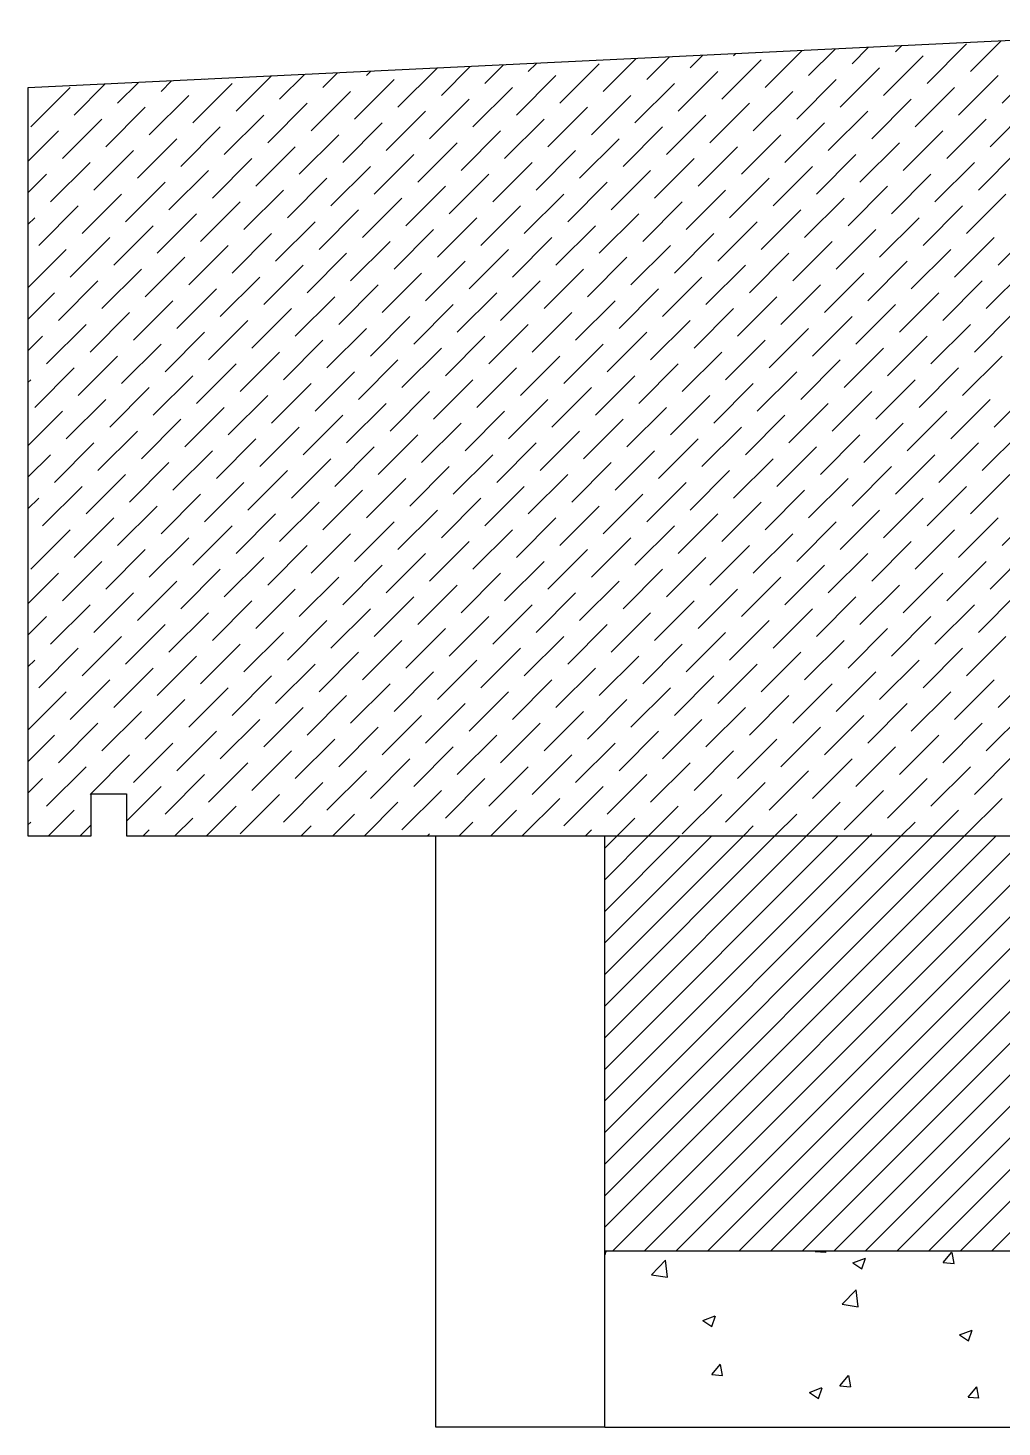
# Model space of a CAD drawing. Header units: millimetres. Extents: x 2806 to 10642, y -276 to 6064.
# Drawn here: x 8722.4 to 8860.9, y 3067.6 to 3266.4 of the extents above; entities that cross this region are included whole.
import ezdxf

# ---------------------------------------------------------------- set-up
doc = ezdxf.new("R2010")
doc.units = ezdxf.units.MM
doc.layers.get('0').update_dxf_attribs({"color": 250})

msp = doc.modelspace()

# ---------------------------------------------------------------- linework, layer by layer
for p, q in [((8899.89323095, 3266.44242572), (8722.4356346, 3257.95752546)), ((8722.4356346, 3257.95752546), (8722.4356346, 3151.62238441)), ((8731.4356346, 3151.62238441), (8731.4356346, 3157.62238441)), ((8731.4356346, 3157.62238441), (8736.4356346, 3157.62238441)), ((8736.4356346, 3157.62238441), (8736.4356346, 3151.62238441)), ((8722.4356346, 3151.62238441), (8731.4356346, 3151.62238441)), ((8736.4356346, 3151.62238441), (8953.4356346, 3151.62238441)), ((8780.4356346, 3067.62238441), (8780.4356346, 3151.62238441)), ((8804.4356346, 3067.62238441), (8804.4356346, 3151.62238441)), ((8963.4356346, 3092.62238441), (8804.4356346, 3092.62238441)), ((8804.4356346, 3067.62238441), (8780.4356346, 3067.62238441)), ((8804.4356346, 3067.62238441), (9069.4356346, 3067.62238441))]:
    msp.add_line(p, q)
at = {"linetype": 'Continuous'}
for p, q in [((8822.74295886, 3262.48303563), (8823.02709639, 3262.76717316)), ((8827.23308692, 3257.99290757), (8832.45829269, 3263.21811334)), ((8833.407013, 3259.67670559), (8837.17389084, 3263.44358343)), ((8839.58093909, 3261.36050361), (8841.88948899, 3263.66905352)), ((8845.75486517, 3263.04430164), (8846.60508714, 3263.89452361)), ((8850.24499323, 3258.55417358), (8855.85765331, 3264.16683365)), ((8856.41891931, 3260.2379716), (8860.75188159, 3264.57093387)), ((8775.03534822, 3255.18657753), (8780.58671305, 3260.73794237)), ((8781.2092743, 3256.87037555), (8785.3023112, 3260.96341246)), ((8787.38320038, 3258.55417358), (8790.01790935, 3261.18888254)), ((8793.55712647, 3260.2379716), (8794.7335075, 3261.41435263)), ((8798.04725453, 3255.74784354), (8803.6599146, 3261.36050361)), ((8804.22118061, 3257.43164156), (8808.88030195, 3262.0907629)), ((8810.39510669, 3259.11543958), (8813.59590009, 3262.31623299)), ((8816.56903278, 3260.79923761), (8818.31149824, 3262.54170307)), ((8821.05916084, 3256.30910955), (8826.67182091, 3261.92176962)), ((8837.89714106, 3255.18657753), (8843.50980114, 3260.79923761)), ((8844.07106715, 3256.87037555), (8849.68372722, 3262.48303563)), ((8860.90904737, 3255.74784354), (8866.52170745, 3261.36050361)), ((8735.18546168, 3255.74784354), (8738.14632971, 3258.70871157)), ((8741.35938776, 3257.43164156), (8742.86192786, 3258.93418166)), ((8747.53331384, 3259.11543958), (8747.57752601, 3259.15965175)), ((8752.02344191, 3254.62531152), (8757.00872231, 3259.61059192)), ((8758.19736799, 3256.30910955), (8761.72432046, 3259.83606201)), ((8764.37129407, 3257.99290757), (8766.4399186, 3260.0615321)), ((8768.86142213, 3253.50277951), (8774.47408221, 3259.11543958)), ((8770.54522016, 3259.67670559), (8771.15551675, 3260.28700219)), ((8791.87332844, 3254.06404552), (8797.48598852, 3259.67670559)), ((8814.88523475, 3254.62531152), (8820.49789483, 3260.2379716)), ((8831.72321498, 3253.50277951), (8837.33587506, 3259.11543958)), ((8854.73512129, 3254.06404552), (8860.34778137, 3259.67670559)), ((8722.83760951, 3252.38024749), (8728.45026959, 3257.99290757)), ((8729.0115356, 3254.06404552), (8733.43073156, 3258.48324148)), ((8739.67558974, 3251.25771548), (8745.28824981, 3256.87037555)), ((8745.84951582, 3252.9415135), (8751.4621759, 3258.55417358)), ((8762.68749605, 3251.81898149), (8768.30015612, 3257.43164156)), ((8785.69940236, 3252.38024749), (8791.31206244, 3257.99290757)), ((8802.53738259, 3251.25771548), (8808.15004266, 3256.87037555)), ((8808.71130867, 3252.9415135), (8814.32396875, 3258.55417358)), ((8825.5492889, 3251.81898149), (8831.16194897, 3257.43164156)), ((8848.56119521, 3252.38024749), (8854.17385528, 3257.99290757)), ((8733.50166366, 3249.57391745), (8739.11432373, 3255.18657753)), ((8756.51356997, 3250.13518346), (8762.12623004, 3255.74784354)), ((8779.52547628, 3250.69644947), (8785.13813635, 3256.30910955)), ((8796.3634565, 3249.57391745), (8801.97611658, 3255.18657753)), ((8819.37536281, 3250.13518346), (8824.98802289, 3255.74784354)), ((8842.38726912, 3250.69644947), (8847.9999292, 3256.30910955)), ((8859.22524935, 3249.57391745), (8864.83790943, 3255.18657753)), ((8727.32773757, 3247.89011943), (8732.94039765, 3253.50277951)), ((8750.33964388, 3248.45138544), (8755.95230396, 3254.06404552)), ((8767.17762411, 3247.32885342), (8772.79028419, 3252.9415135)), ((8773.35155019, 3249.01265145), (8778.96421027, 3254.62531152)), ((8790.18953042, 3247.89011943), (8795.8021905, 3253.50277951)), ((8813.20143673, 3248.45138544), (8818.81409681, 3254.06404552)), ((8830.03941696, 3247.32885342), (8835.65207703, 3252.9415135)), ((8836.21334304, 3249.01265145), (8841.82600312, 3254.62531152)), ((8853.05132327, 3247.89011943), (8858.66398334, 3253.50277951)), ((8722.4356346, 3247.48814452), (8726.76647156, 3251.81898149)), ((8744.1657178, 3246.76758742), (8749.77837788, 3252.38024749)), ((8761.00369803, 3245.6450554), (8766.6163581, 3251.25771548)), ((8784.01560434, 3246.20632141), (8789.62826441, 3251.81898149)), ((8807.02751065, 3246.76758742), (8812.64017072, 3252.38024749)), ((8823.86549087, 3245.6450554), (8829.47815095, 3251.25771548)), ((8846.87739718, 3246.20632141), (8852.49005726, 3251.81898149)), ((8731.81786563, 3243.39999137), (8737.43052571, 3249.01265145)), ((8737.99179172, 3245.08378939), (8743.60445179, 3250.69644947)), ((8754.82977194, 3243.96125738), (8760.44243202, 3249.57391745)), ((8777.84167825, 3244.52252339), (8783.45433833, 3250.13518346)), ((8794.67965848, 3243.39999137), (8800.29231856, 3249.01265145)), ((8800.85358456, 3245.08378939), (8806.46624464, 3250.69644947)), ((8817.69156479, 3243.96125738), (8823.30422487, 3249.57391745)), ((8840.7034711, 3244.52252339), (8846.31613118, 3250.13518346)), ((8857.54145133, 3243.39999137), (8863.1541114, 3249.01265145)), ((8725.64393955, 3241.71619335), (8731.25659963, 3247.32885342)), ((8748.65584586, 3242.27745936), (8754.26850594, 3247.89011943)), ((8765.49382609, 3241.15492734), (8771.10648616, 3246.76758742)), ((8771.66775217, 3242.83872536), (8777.28041225, 3248.45138544)), ((8788.5057324, 3241.71619335), (8794.11839247, 3247.32885342)), ((8811.51763871, 3242.27745936), (8817.13029878, 3247.89011943)), ((8828.35561893, 3241.15492734), (8833.96827901, 3246.76758742)), ((8834.52954502, 3242.83872536), (8840.14220509, 3248.45138544)), ((8851.36752524, 3241.71619335), (8856.98018532, 3247.32885342)), ((8722.4356346, 3242.99801646), (8725.08267354, 3245.6450554)), ((8742.48191978, 3240.59366133), (8748.09457985, 3246.20632141)), ((8759.3199, 3239.47112932), (8764.93256008, 3245.08378939)), ((8782.33180631, 3240.03239533), (8787.94446639, 3245.6450554)), ((8805.34371262, 3240.59366133), (8810.9563727, 3246.20632141)), ((8822.18169285, 3239.47112932), (8827.79435293, 3245.08378939)), ((8845.19359916, 3240.03239533), (8850.80625924, 3245.6450554)), ((8730.13406761, 3237.22606529), (8735.74672769, 3242.83872536)), ((8736.30799369, 3238.90986331), (8741.92065377, 3244.52252339)), ((8753.14597392, 3237.7873313), (8758.758634, 3243.39999137)), ((8776.15788023, 3238.3485973), (8781.77054031, 3243.96125738)), ((8792.99586046, 3237.22606529), (8798.60852053, 3242.83872536)), ((8799.16978654, 3238.90986331), (8804.78244662, 3244.52252339)), ((8816.00776677, 3237.7873313), (8821.62042684, 3243.39999137)), ((8839.01967308, 3238.3485973), (8844.63233315, 3243.96125738)), ((8855.85765331, 3237.22606529), (8861.47031338, 3242.83872536)), ((8723.96014153, 3235.54226727), (8729.5728016, 3241.15492734)), ((8746.97204784, 3236.10353327), (8752.58470791, 3241.71619335)), ((8769.98395415, 3236.66479928), (8775.59661422, 3242.27745936)), ((8786.82193437, 3235.54226727), (8792.43459445, 3241.15492734)), ((8809.83384068, 3236.10353327), (8815.44650076, 3241.71619335)), ((8832.845747, 3236.66479928), (8838.45840707, 3242.27745936)), ((8849.68372722, 3235.54226727), (8855.2963873, 3241.15492734)), ((8722.4356346, 3238.5078884), (8723.39887552, 3239.47112932)), ((8740.79812175, 3234.41973525), (8746.41078183, 3240.03239533)), ((8757.63610198, 3233.29720324), (8763.24876206, 3238.90986331)), ((8763.81002806, 3234.98100126), (8769.42268814, 3240.59366133)), ((8780.64800829, 3233.85846924), (8786.26066837, 3239.47112932)), ((8803.6599146, 3234.41973525), (8809.27257468, 3240.03239533)), ((8820.49789483, 3233.29720324), (8826.1105549, 3238.90986331)), ((8826.67182091, 3234.98100126), (8832.28448099, 3240.59366133)), ((8843.50980114, 3233.85846924), (8849.12246121, 3239.47112932)), ((8734.62419567, 3232.73593723), (8740.23685575, 3238.3485973)), ((8751.4621759, 3231.61340521), (8757.07483597, 3237.22606529)), ((8774.47408221, 3232.17467122), (8780.08674228, 3237.7873313)), ((8797.48598852, 3232.73593723), (8803.09864859, 3238.3485973)), ((8814.32396875, 3231.61340521), (8819.93662882, 3237.22606529)), ((8837.33587506, 3232.17467122), (8842.94853513, 3237.7873313)), ((8860.34778137, 3232.73593723), (8865.96044144, 3238.3485973)), ((8722.4356346, 3229.52763228), (8727.88900358, 3234.98100126)), ((8728.45026959, 3231.05213921), (8734.06292966, 3236.66479928)), ((8745.28824981, 3229.92960719), (8750.90090989, 3235.54226727)), ((8768.30015612, 3230.4908732), (8773.9128162, 3236.10353327)), ((8785.13813635, 3229.36834118), (8790.75079643, 3234.98100126)), ((8791.31206244, 3231.05213921), (8796.92472251, 3236.66479928)), ((8808.15004266, 3229.92960719), (8813.76270274, 3235.54226727)), ((8831.16194897, 3230.4908732), (8836.77460905, 3236.10353327)), ((8847.9999292, 3229.36834118), (8853.61258928, 3234.98100126)), ((8854.17385528, 3231.05213921), (8859.78651536, 3236.66479928)), ((8739.11432373, 3228.24580917), (8744.72698381, 3233.85846924)), ((8762.12623004, 3228.80707517), (8767.73889012, 3234.41973525)), ((8778.96421027, 3227.68454316), (8784.57687034, 3233.29720324)), ((8801.97611658, 3228.24580917), (8807.58877665, 3233.85846924)), ((8824.98802289, 3228.80707517), (8830.60068296, 3234.41973525)), ((8841.82600312, 3227.68454316), (8847.43866319, 3233.29720324)), ((8732.94039765, 3226.56201114), (8738.55305772, 3232.17467122)), ((8749.77837788, 3225.43947913), (8755.39103795, 3231.05213921)), ((8755.95230396, 3227.12327715), (8761.56496403, 3232.73593723)), ((8772.79028419, 3226.00074514), (8778.40294426, 3231.61340521)), ((8795.8021905, 3226.56201114), (8801.41485057, 3232.17467122)), ((8812.64017072, 3225.43947913), (8818.2528308, 3231.05213921)), ((8818.81409681, 3227.12327715), (8824.42675688, 3232.73593723)), ((8835.65207703, 3226.00074514), (8841.26473711, 3231.61340521)), ((8858.66398334, 3226.56201114), (8864.27664342, 3232.17467122)), ((8726.76647156, 3224.87821312), (8732.37913164, 3230.4908732)), ((8743.60445179, 3223.75568111), (8749.21711187, 3229.36834118)), ((8766.6163581, 3224.31694711), (8772.22901818, 3229.92960719)), ((8789.62826441, 3224.87821312), (8795.24092449, 3230.4908732)), ((8806.46624464, 3223.75568111), (8812.07890472, 3229.36834118)), ((8829.47815095, 3224.31694711), (8835.09081103, 3229.92960719)), ((8852.49005726, 3224.87821312), (8858.10271734, 3230.4908732)), ((8722.4356346, 3225.03750422), (8726.20520556, 3228.80707517)), ((8737.43052571, 3222.07188308), (8743.04318578, 3227.68454316)), ((8760.44243202, 3222.63314909), (8766.05509209, 3228.24580917)), ((8777.28041225, 3221.51061708), (8782.89307232, 3227.12327715)), ((8783.45433833, 3223.1944151), (8789.0669984, 3228.80707517)), ((8800.29231856, 3222.07188308), (8805.90497863, 3227.68454316)), ((8823.30422487, 3222.63314909), (8828.91688494, 3228.24580917)), ((8840.14220509, 3221.51061708), (8845.75486517, 3227.12327715)), ((8846.31613118, 3223.1944151), (8851.92879125, 3228.80707517)), ((8731.25659963, 3220.38808506), (8736.8692597, 3226.00074514)), ((8748.09457985, 3219.26555305), (8753.70723993, 3224.87821312)), ((8754.26850594, 3220.94935107), (8759.88116601, 3226.56201114)), ((8771.10648616, 3219.82681905), (8776.71914624, 3225.43947913)), ((8794.11839247, 3220.38808506), (8799.73105255, 3226.00074514)), ((8810.9563727, 3219.26555305), (8816.56903278, 3224.87821312)), ((8817.13029878, 3220.94935107), (8822.74295886, 3226.56201114)), ((8833.96827901, 3219.82681905), (8839.58093909, 3225.43947913)), ((8856.98018532, 3220.38808506), (8862.5928454, 3226.00074514)), ((8725.08267354, 3218.70428704), (8730.69533362, 3224.31694711)), ((8741.92065377, 3217.58175502), (8747.53331384, 3223.1944151)), ((8764.93256008, 3218.14302103), (8770.54522016, 3223.75568111)), ((8787.94446639, 3218.70428704), (8793.55712647, 3224.31694711)), ((8804.78244662, 3217.58175502), (8810.39510669, 3223.1944151)), ((8827.79435293, 3218.14302103), (8833.407013, 3223.75568111)), ((8850.80625924, 3218.70428704), (8856.41891931, 3224.31694711)), ((8722.4356346, 3220.54737616), (8724.52140753, 3222.63314909)), ((8735.74672769, 3215.897957), (8741.35938776, 3221.51061708)), ((8758.758634, 3216.45922301), (8764.37129407, 3222.07188308)), ((8775.59661422, 3215.33669099), (8781.2092743, 3220.94935107)), ((8781.77054031, 3217.02048902), (8787.38320038, 3222.63314909)), ((8798.60852053, 3215.897957), (8804.22118061, 3221.51061708)), ((8821.62042684, 3216.45922301), (8827.23308692, 3222.07188308)), ((8838.45840707, 3215.33669099), (8844.07106715, 3220.94935107)), ((8844.63233315, 3217.02048902), (8850.24499323, 3222.63314909)), ((8729.5728016, 3214.21415898), (8735.18546168, 3219.82681905)), ((8752.58470791, 3214.77542499), (8758.19736799, 3220.38808506)), ((8769.42268814, 3213.65289297), (8775.03534822, 3219.26555305)), ((8792.43459445, 3214.21415898), (8798.04725453, 3219.82681905)), ((8815.44650076, 3214.77542499), (8821.05916084, 3220.38808506)), ((8832.28448099, 3213.65289297), (8837.89714106, 3219.26555305)), ((8855.2963873, 3214.21415898), (8860.90904737, 3219.82681905)), ((8723.39887552, 3212.53036096), (8729.0115356, 3218.14302103)), ((8740.23685575, 3211.40782894), (8745.84951582, 3217.02048902)), ((8746.41078183, 3213.09162696), (8752.02344191, 3218.70428704)), ((8763.24876206, 3211.96909495), (8768.86142213, 3217.58175502)), ((8786.26066837, 3212.53036096), (8791.87332844, 3218.14302103)), ((8803.09864859, 3211.40782894), (8808.71130867, 3217.02048902)), ((8809.27257468, 3213.09162696), (8814.88523475, 3218.70428704)), ((8826.1105549, 3211.96909495), (8831.72321498, 3217.58175502)), ((8849.12246121, 3212.53036096), (8854.73512129, 3218.14302103)), ((8722.4356346, 3216.0572481), (8722.83760951, 3216.45922301)), ((8734.06292966, 3209.72403092), (8739.67558974, 3215.33669099)), ((8757.07483597, 3210.28529693), (8762.68749605, 3215.897957)), ((8780.08674228, 3210.84656293), (8785.69940236, 3216.45922301)), ((8796.92472251, 3209.72403092), (8802.53738259, 3215.33669099)), ((8819.93662882, 3210.28529693), (8825.5492889, 3215.897957)), ((8842.94853513, 3210.84656293), (8848.56119521, 3216.45922301)), ((8859.78651536, 3209.72403092), (8865.39917543, 3215.33669099)), ((8727.88900358, 3208.04023289), (8733.50166366, 3213.65289297)), ((8750.90090989, 3208.6014989), (8756.51356997, 3214.21415898)), ((8767.73889012, 3207.47896689), (8773.35155019, 3213.09162696)), ((8773.9128162, 3209.16276491), (8779.52547628, 3214.77542499)), ((8790.75079643, 3208.04023289), (8796.3634565, 3213.65289297)), ((8813.76270274, 3208.6014989), (8819.37536281, 3214.21415898)), ((8830.60068296, 3207.47896689), (8836.21334304, 3213.09162696)), ((8836.77460905, 3209.16276491), (8842.38726912, 3214.77542499)), ((8853.61258928, 3208.04023289), (8859.22524935, 3213.65289297)), ((8722.4356346, 3207.07699198), (8727.32773757, 3211.96909495)), ((8744.72698381, 3206.91770088), (8750.33964388, 3212.53036096)), ((8761.56496403, 3205.79516886), (8767.17762411, 3211.40782894)), ((8784.57687034, 3206.35643487), (8790.18953042, 3211.96909495)), ((8807.58877665, 3206.91770088), (8813.20143673, 3212.53036096)), ((8824.42675688, 3205.79516886), (8830.03941696, 3211.40782894)), ((8847.43866319, 3206.35643487), (8853.05132327, 3211.96909495)), ((8732.37913164, 3203.55010483), (8737.99179172, 3209.16276491)), ((8738.55305772, 3205.23390286), (8744.1657178, 3210.84656293)), ((8755.39103795, 3204.11137084), (8761.00369803, 3209.72403092)), ((8778.40294426, 3204.67263685), (8784.01560434, 3210.28529693)), ((8795.24092449, 3203.55010483), (8800.85358456, 3209.16276491)), ((8801.41485057, 3205.23390286), (8807.02751065, 3210.84656293)), ((8818.2528308, 3204.11137084), (8823.86549087, 3209.72403092)), ((8841.26473711, 3204.67263685), (8846.87739718, 3210.28529693)), ((8858.10271734, 3203.55010483), (8863.71537741, 3209.16276491)), ((8726.20520556, 3201.86630681), (8731.81786563, 3207.47896689)), ((8749.21711187, 3202.42757282), (8754.82977194, 3208.04023289)), ((8772.22901818, 3202.98883883), (8777.84167825, 3208.6014989)), ((8789.0669984, 3201.86630681), (8794.67965848, 3207.47896689)), ((8812.07890472, 3202.42757282), (8817.69156479, 3208.04023289)), ((8835.09081103, 3202.98883883), (8840.7034711, 3208.6014989)), ((8851.92879125, 3201.86630681), (8857.54145133, 3207.47896689)), ((8722.4356346, 3202.58686392), (8725.64393955, 3205.79516886)), ((8743.04318578, 3200.7437748), (8748.65584586, 3206.35643487)), ((8759.88116601, 3199.62124278), (8765.49382609, 3205.23390286)), ((8766.05509209, 3201.3050408), (8771.66775217, 3206.91770088)), ((8782.89307232, 3200.18250879), (8788.5057324, 3205.79516886)), ((8805.90497863, 3200.7437748), (8811.51763871, 3206.35643487)), ((8822.74295886, 3199.62124278), (8828.35561893, 3205.23390286)), ((8828.91688494, 3201.3050408), (8834.52954502, 3206.91770088)), ((8845.75486517, 3200.18250879), (8851.36752524, 3205.79516886)), ((8736.8692597, 3199.05997677), (8742.48191978, 3204.67263685)), ((8753.70723993, 3197.93744476), (8759.3199, 3203.55010483)), ((8776.71914624, 3198.49871077), (8782.33180631, 3204.11137084)), ((8799.73105255, 3199.05997677), (8805.34371262, 3204.67263685)), ((8816.56903278, 3197.93744476), (8822.18169285, 3203.55010483)), ((8839.58093909, 3198.49871077), (8845.19359916, 3204.11137084)), ((8724.52140753, 3195.69238073), (8730.13406761, 3201.3050408)), ((8730.69533362, 3197.37617875), (8736.30799369, 3202.98883883)), ((8747.53331384, 3196.25364674), (8753.14597392, 3201.86630681)), ((8770.54522016, 3196.81491274), (8776.15788023, 3202.42757282)), ((8787.38320038, 3195.69238073), (8792.99586046, 3201.3050408)), ((8793.55712647, 3197.37617875), (8799.16978654, 3202.98883883)), ((8810.39510669, 3196.25364674), (8816.00776677, 3201.86630681)), ((8833.407013, 3196.81491274), (8839.01967308, 3202.42757282)), ((8850.24499323, 3195.69238073), (8855.85765331, 3201.3050408)), ((8856.41891931, 3197.37617875), (8862.03157939, 3202.98883883)), ((8722.4356346, 3198.09673586), (8723.96014153, 3199.62124278)), ((8741.35938776, 3194.56984871), (8746.97204784, 3200.18250879)), ((8758.19736799, 3193.4473167), (8763.81002806, 3199.05997677)), ((8764.37129407, 3195.13111472), (8769.98395415, 3200.7437748)), ((8781.2092743, 3194.00858271), (8786.82193437, 3199.62124278)), ((8804.22118061, 3194.56984871), (8809.83384068, 3200.18250879)), ((8821.05916084, 3193.4473167), (8826.67182091, 3199.05997677)), ((8827.23308692, 3195.13111472), (8832.845747, 3200.7437748)), ((8844.07106715, 3194.00858271), (8849.68372722, 3199.62124278)), ((8735.18546168, 3192.88605069), (8740.79812175, 3198.49871077)), ((8752.02344191, 3191.76351868), (8757.63610198, 3197.37617875)), ((8775.03534822, 3192.32478468), (8780.64800829, 3197.93744476)), ((8798.04725453, 3192.88605069), (8803.6599146, 3198.49871077)), ((8814.88523475, 3191.76351868), (8820.49789483, 3197.37617875)), ((8837.89714106, 3192.32478468), (8843.50980114, 3197.93744476)), ((8860.90904737, 3192.88605069), (8866.52170745, 3198.49871077)), ((8722.83760951, 3189.51845465), (8728.45026959, 3195.13111472)), ((8729.0115356, 3191.20225267), (8734.62419567, 3196.81491274)), ((8745.84951582, 3190.07972065), (8751.4621759, 3195.69238073)), ((8768.86142213, 3190.64098666), (8774.47408221, 3196.25364674)), ((8785.69940236, 3189.51845465), (8791.31206244, 3195.13111472)), ((8791.87332844, 3191.20225267), (8797.48598852, 3196.81491274)), ((8808.71130867, 3190.07972065), (8814.32396875, 3195.69238073)), ((8831.72321498, 3190.64098666), (8837.33587506, 3196.25364674)), ((8848.56119521, 3189.51845465), (8854.17385528, 3195.13111472)), ((8854.73512129, 3191.20225267), (8860.34778137, 3196.81491274)), ((8739.67558974, 3188.39592263), (8745.28824981, 3194.00858271)), ((8762.68749605, 3188.95718864), (8768.30015612, 3194.56984871)), ((8779.52547628, 3187.83465662), (8785.13813635, 3193.4473167)), ((8802.53738259, 3188.39592263), (8808.15004266, 3194.00858271)), ((8825.5492889, 3188.95718864), (8831.16194897, 3194.56984871)), ((8842.38726912, 3187.83465662), (8847.9999292, 3193.4473167)), ((8733.50166366, 3186.71212461), (8739.11432373, 3192.32478468)), ((8750.33964388, 3185.58959259), (8755.95230396, 3191.20225267)), ((8756.51356997, 3187.27339061), (8762.12623004, 3192.88605069)), ((8773.35155019, 3186.1508586), (8778.96421027, 3191.76351868)), ((8796.3634565, 3186.71212461), (8801.97611658, 3192.32478468)), ((8813.20143673, 3185.58959259), (8818.81409681, 3191.20225267)), ((8819.37536281, 3187.27339061), (8824.98802289, 3192.88605069)), ((8836.21334304, 3186.1508586), (8841.82600312, 3191.76351868)), ((8859.22524935, 3186.71212461), (8864.83790943, 3192.32478468)), ((8727.32773757, 3185.02832658), (8732.94039765, 3190.64098666)), ((8744.1657178, 3183.90579457), (8749.77837788, 3189.51845465)), ((8767.17762411, 3184.46706058), (8772.79028419, 3190.07972065)), ((8790.18953042, 3185.02832658), (8795.8021905, 3190.64098666)), ((8807.02751065, 3183.90579457), (8812.64017072, 3189.51845465)), ((8830.03941696, 3184.46706058), (8835.65207703, 3190.07972065)), ((8853.05132327, 3185.02832658), (8858.66398334, 3190.64098666)), ((8722.4356346, 3184.62635167), (8726.76647156, 3188.95718864)), ((8737.99179172, 3182.22199655), (8743.60445179, 3187.83465662)), ((8761.00369803, 3182.78326255), (8766.6163581, 3188.39592263)), ((8777.84167825, 3181.66073054), (8783.45433833, 3187.27339061)), ((8784.01560434, 3183.34452856), (8789.62826441, 3188.95718864)), ((8800.85358456, 3182.22199655), (8806.46624464, 3187.83465662)), ((8823.86549087, 3182.78326255), (8829.47815095, 3188.39592263)), ((8840.7034711, 3181.66073054), (8846.31613118, 3187.27339061)), ((8846.87739718, 3183.34452856), (8852.49005726, 3188.95718864)), ((8731.81786563, 3180.53819852), (8737.43052571, 3186.1508586)), ((8754.82977194, 3181.09946453), (8760.44243202, 3186.71212461)), ((8771.66775217, 3179.97693252), (8777.28041225, 3185.58959259)), ((8794.67965848, 3180.53819852), (8800.29231856, 3186.1508586)), ((8817.69156479, 3181.09946453), (8823.30422487, 3186.71212461)), ((8834.52954502, 3179.97693252), (8840.14220509, 3185.58959259)), ((8857.54145133, 3180.53819852), (8863.1541114, 3186.1508586)), ((8725.64393955, 3178.8544005), (8731.25659963, 3184.46706058)), ((8742.48191978, 3177.73186849), (8748.09457985, 3183.34452856)), ((8748.65584586, 3179.41566651), (8754.26850594, 3185.02832658)), ((8765.49382609, 3178.29313449), (8771.10648616, 3183.90579457)), ((8788.5057324, 3178.8544005), (8794.11839247, 3184.46706058)), ((8805.34371262, 3177.73186849), (8810.9563727, 3183.34452856)), ((8811.51763871, 3179.41566651), (8817.13029878, 3185.02832658)), ((8828.35561893, 3178.29313449), (8833.96827901, 3183.90579457)), ((8851.36752524, 3178.8544005), (8856.98018532, 3184.46706058)), ((8722.4356346, 3180.13622361), (8725.08267354, 3182.78326255)), ((8736.30799369, 3176.04807046), (8741.92065377, 3181.66073054)), ((8759.3199, 3176.60933647), (8764.93256008, 3182.22199655)), ((8782.33180631, 3177.17060248), (8787.94446639, 3182.78326255)), ((8799.16978654, 3176.04807046), (8804.78244662, 3181.66073054)), ((8822.18169285, 3176.60933647), (8827.79435293, 3182.22199655)), ((8845.19359916, 3177.17060248), (8850.80625924, 3182.78326255)), ((8730.13406761, 3174.36427244), (8735.74672769, 3179.97693252)), ((8753.14597392, 3174.92553845), (8758.758634, 3180.53819852)), ((8769.98395415, 3173.80300643), (8775.59661422, 3179.41566651)), ((8776.15788023, 3175.48680446), (8781.77054031, 3181.09946453)), ((8792.99586046, 3174.36427244), (8798.60852053, 3179.97693252)), ((8816.00776677, 3174.92553845), (8821.62042684, 3180.53819852)), ((8832.845747, 3173.80300643), (8838.45840707, 3179.41566651)), ((8839.01967308, 3175.48680446), (8844.63233315, 3181.09946453)), ((8855.85765331, 3174.36427244), (8861.47031338, 3179.97693252)), ((8723.96014153, 3172.68047442), (8729.5728016, 3178.29313449)), ((8740.79812175, 3171.5579424), (8746.41078183, 3177.17060248)), ((8746.97204784, 3173.24174043), (8752.58470791, 3178.8544005)), ((8763.81002806, 3172.11920841), (8769.42268814, 3177.73186849)), ((8786.82193437, 3172.68047442), (8792.43459445, 3178.29313449)), ((8803.6599146, 3171.5579424), (8809.27257468, 3177.17060248)), ((8809.83384068, 3173.24174043), (8815.44650076, 3178.8544005)), ((8826.67182091, 3172.11920841), (8832.28448099, 3177.73186849)), ((8849.68372722, 3172.68047442), (8855.2963873, 3178.29313449)), ((8722.4356346, 3175.64609555), (8723.39887552, 3176.60933647)), ((8734.62419567, 3169.87414438), (8740.23685575, 3175.48680446)), ((8757.63610198, 3170.43541039), (8763.24876206, 3176.04807046)), ((8780.64800829, 3170.9966764), (8786.26066837, 3176.60933647)), ((8797.48598852, 3169.87414438), (8803.09864859, 3175.48680446)), ((8820.49789483, 3170.43541039), (8826.1105549, 3176.04807046)), ((8843.50980114, 3170.9966764), (8849.12246121, 3176.60933647)), ((8860.34778137, 3169.87414438), (8865.96044144, 3175.48680446)), ((8728.45026959, 3168.19034636), (8734.06292966, 3173.80300643)), ((8751.4621759, 3168.75161237), (8757.07483597, 3174.36427244)), ((8768.30015612, 3167.62908035), (8773.9128162, 3173.24174043)), ((8774.47408221, 3169.31287837), (8780.08674228, 3174.92553845)), ((8791.31206244, 3168.19034636), (8796.92472251, 3173.80300643)), ((8814.32396875, 3168.75161237), (8819.93662882, 3174.36427244)), ((8831.16194897, 3167.62908035), (8836.77460905, 3173.24174043)), ((8837.33587506, 3169.31287837), (8842.94853513, 3174.92553845)), ((8854.17385528, 3168.19034636), (8859.78651536, 3173.80300643)), ((8722.4356346, 3166.66583943), (8727.88900358, 3172.11920841)), ((8745.28824981, 3167.06781434), (8750.90090989, 3172.68047442)), ((8762.12623004, 3165.94528233), (8767.73889012, 3171.5579424)), ((8785.13813635, 3166.50654833), (8790.75079643, 3172.11920841)), ((8808.15004266, 3167.06781434), (8813.76270274, 3172.68047442)), ((8824.98802289, 3165.94528233), (8830.60068296, 3171.5579424)), ((8847.9999292, 3166.50654833), (8853.61258928, 3172.11920841)), ((8732.94039765, 3163.7002183), (8738.55305772, 3169.31287837)), ((8739.11432373, 3165.38401632), (8744.72698381, 3170.9966764)), ((8755.95230396, 3164.2614843), (8761.56496403, 3169.87414438)), ((8778.96421027, 3164.82275031), (8784.57687034, 3170.43541039)), ((8795.8021905, 3163.7002183), (8801.41485057, 3169.31287837)), ((8801.97611658, 3165.38401632), (8807.58877665, 3170.9966764)), ((8818.81409681, 3164.2614843), (8824.42675688, 3169.87414438)), ((8841.82600312, 3164.82275031), (8847.43866319, 3170.43541039)), ((8858.66398334, 3163.7002183), (8864.27664342, 3169.31287837)), ((8726.76647156, 3162.01642027), (8732.37913164, 3167.62908035)), ((8749.77837788, 3162.57768628), (8755.39103795, 3168.19034636)), ((8772.79028419, 3163.13895229), (8778.40294426, 3168.75161237)), ((8789.62826441, 3162.01642027), (8795.24092449, 3167.62908035)), ((8812.64017072, 3162.57768628), (8818.2528308, 3168.19034636)), ((8835.65207703, 3163.13895229), (8841.26473711, 3168.75161237)), ((8852.49005726, 3162.01642027), (8858.10271734, 3167.62908035)), ((8722.4356346, 3162.17571137), (8726.20520556, 3165.94528233)), ((8743.60445179, 3160.89388826), (8749.21711187, 3166.50654833)), ((8760.44243202, 3159.77135624), (8766.05509209, 3165.38401632)), ((8766.6163581, 3161.45515427), (8772.22901818, 3167.06781434)), ((8783.45433833, 3160.33262225), (8789.0669984, 3165.94528233)), ((8806.46624464, 3160.89388826), (8812.07890472, 3166.50654833)), ((8823.30422487, 3159.77135624), (8828.91688494, 3165.38401632)), ((8829.47815095, 3161.45515427), (8835.09081103, 3167.06781434)), ((8846.31613118, 3160.33262225), (8851.92879125, 3165.94528233)), ((8737.43052571, 3159.21009024), (8743.04318578, 3164.82275031)), ((8754.26850594, 3158.08755822), (8759.88116601, 3163.7002183)), ((8777.28041225, 3158.64882423), (8782.89307232, 3164.2614843)), ((8800.29231856, 3159.21009024), (8805.90497863, 3164.82275031)), ((8817.13029878, 3158.08755822), (8822.74295886, 3163.7002183)), ((8840.14220509, 3158.64882423), (8845.75486517, 3164.2614843)), ((8725.08267354, 3155.84249419), (8730.69533362, 3161.45515427)), ((8731.25659963, 3157.52629221), (8736.8692597, 3163.13895229)), ((8748.09457985, 3156.4037602), (8753.70723993, 3162.01642027)), ((8771.10648616, 3156.96502621), (8776.71914624, 3162.57768628)), ((8787.94446639, 3155.84249419), (8793.55712647, 3161.45515427)), ((8794.11839247, 3157.52629221), (8799.73105255, 3163.13895229)), ((8810.9563727, 3156.4037602), (8816.56903278, 3162.01642027)), ((8833.96827901, 3156.96502621), (8839.58093909, 3162.57768628)), ((8850.80625924, 3155.84249419), (8856.41891931, 3161.45515427)), ((8856.98018532, 3157.52629221), (8862.5928454, 3163.13895229)), ((8722.4356346, 3157.68558331), (8724.52140753, 3159.77135624)), ((8741.92065377, 3154.71996218), (8747.53331384, 3160.33262225)), ((8764.93256008, 3155.28122818), (8770.54522016, 3160.89388826)), ((8781.77054031, 3154.15869617), (8787.38320038, 3159.77135624)), ((8804.78244662, 3154.71996218), (8810.39510669, 3160.33262225)), ((8827.79435293, 3155.28122818), (8833.407013, 3160.89388826)), ((8844.63233315, 3154.15869617), (8850.24499323, 3159.77135624)), ((8736.4356346, 3153.72507107), (8741.35938776, 3158.64882423)), ((8752.58470791, 3151.91363214), (8758.19736799, 3157.52629221)), ((8758.758634, 3153.59743016), (8764.37129407, 3159.21009024)), ((8775.59661422, 3152.47489815), (8781.2092743, 3158.08755822)), ((8798.60852053, 3153.03616415), (8804.22118061, 3158.64882423)), ((8815.44650076, 3151.91363214), (8821.05916084, 3157.52629221)), ((8821.62042684, 3153.59743016), (8827.23308692, 3159.21009024)), ((8838.45840707, 3152.47489815), (8844.07106715, 3158.08755822)), ((8725.35269183, 3151.62238441), (8729.0115356, 3155.28122818)), ((8747.80333213, 3151.62238441), (8752.02344191, 3155.84249419)), ((8770.25397243, 3151.62238441), (8775.03534822, 3156.4037602)), ((8788.21448467, 3151.62238441), (8791.87332844, 3155.28122818)), ((8792.70461273, 3151.62238441), (8798.04725453, 3156.96502621)), ((8810.66512498, 3151.62238441), (8814.88523475, 3155.84249419)), ((8833.11576528, 3151.62238441), (8837.89714106, 3156.4037602)), ((8851.07627752, 3151.62238441), (8854.73512129, 3155.28122818)), ((8855.56640558, 3151.62238441), (8860.90904737, 3156.96502621)), ((8722.4356346, 3153.19545525), (8722.83760951, 3153.59743016)), ((8743.31320407, 3151.62238441), (8745.84951582, 3154.15869617)), ((8765.76384437, 3151.62238441), (8768.86142213, 3154.71996218)), ((8783.72435661, 3151.62238441), (8785.69940236, 3153.59743016)), ((8806.17499692, 3151.62238441), (8808.71130867, 3154.15869617)), ((8828.62563722, 3151.62238441), (8831.72321498, 3154.71996218)), ((8846.58614946, 3151.62238441), (8848.56119521, 3153.59743016)), ((8729.84281989, 3151.62238441), (8731.4356346, 3153.21519913)), ((8738.82307601, 3151.62238441), (8739.67558974, 3152.47489815)), ((8761.27371631, 3151.62238441), (8762.68749605, 3153.03616415)), ((8779.23422855, 3151.62238441), (8779.52547628, 3151.91363214)), ((8801.68486886, 3151.62238441), (8802.53738259, 3152.47489815)), ((8804.4356346, 3149.8830221), (8806.17499692, 3151.62238441)), ((8804.4356346, 3145.39289404), (8810.66512498, 3151.62238441)), ((8804.4356346, 3140.90276598), (8815.15525304, 3151.62238441)), ((8804.4356346, 3136.41263792), (8819.6453811, 3151.62238441)), ((8804.4356346, 3131.92250986), (8824.13550916, 3151.62238441)), ((8804.4356346, 3127.4323818), (8828.62563722, 3151.62238441)), ((8804.4356346, 3122.94225374), (8833.11576528, 3151.62238441)), ((8804.4356346, 3118.45212568), (8837.60589334, 3151.62238441)), ((8804.4356346, 3113.96199762), (8842.0960214, 3151.62238441)), ((8804.4356346, 3109.47186956), (8846.58614946, 3151.62238441)), ((8804.4356346, 3104.9817415), (8851.07627752, 3151.62238441)), ((8804.4356346, 3100.49161343), (8855.56640558, 3151.62238441)), ((8804.4356346, 3096.00148537), (8860.05653364, 3151.62238441)), ((8805.5466617, 3092.62238441), (8864.5466617, 3151.62238441)), ((8810.03678976, 3092.62238441), (8869.03678976, 3151.62238441)), ((8814.52691782, 3092.62238441), (8873.52691782, 3151.62238441)), ((8819.01704588, 3092.62238441), (8878.01704588, 3151.62238441)), ((8823.50717394, 3092.62238441), (8882.50717394, 3151.62238441)), ((8824.13550916, 3151.62238441), (8825.5492889, 3153.03616415)), ((8827.99730201, 3092.62238441), (8886.99730201, 3151.62238441)), ((8832.48743007, 3092.62238441), (8891.48743007, 3151.62238441)), ((8836.97755813, 3092.62238441), (8895.97755813, 3151.62238441)), ((8841.46768619, 3092.62238441), (8900.46768619, 3151.62238441)), ((8842.0960214, 3151.62238441), (8842.38726912, 3151.91363214)), ((8845.95781425, 3092.62238441), (8904.95781425, 3151.62238441)), ((8850.44794231, 3092.62238441), (8909.44794231, 3151.62238441)), ((8854.93807037, 3092.62238441), (8913.93807037, 3151.62238441)), ((8859.42819843, 3092.62238441), (8918.42819843, 3151.62238441)), ((8804.4356346, 3092.1593589), (8804.47875205, 3092.13027582)), ((8804.48072093, 3092.13044647), (8804.64578519, 3092.62238441)), ((8834.34428162, 3092.58352294), (8834.37689027, 3092.62238441)), ((8834.34623662, 3092.58154373), (8835.86443734, 3092.44871838)), ((8835.879604, 3092.44198026), (8835.84632763, 3092.62238441)), ((8852.56274852, 3090.98961439), (8853.78725892, 3092.44892905)), ((8854.09798784, 3090.84795183), (8853.80431003, 3092.44009326)), ((8811.06962834, 3089.27124768), (8813.04799612, 3091.33313205)), ((8813.32929498, 3088.91623694), (8813.04867125, 3091.32846881)), ((8839.71422659, 3090.95334131), (8841.49269731, 3091.63603225)), ((8839.71837988, 3090.94824278), (8840.98183314, 3090.09603279)), ((8840.98379862, 3090.09622167), (8841.498817, 3091.63112136)), ((8852.56464526, 3090.98763951), (8854.08284598, 3090.85481416)), ((8811.07324667, 3089.26454865), (8813.332239, 3088.91419218)), ((8838.17753243, 3085.06701488), (8840.15590021, 3087.12889925)), ((8840.43720323, 3084.71201015), (8840.1565795, 3087.12424202)), ((8838.18115463, 3085.06027106), (8840.44014696, 3084.7099146)), ((8818.37257804, 3082.76104998), (8820.15104876, 3083.44374093)), ((8818.37673791, 3082.75596599), (8819.64019117, 3081.903756)), ((8819.64214955, 3081.90393589), (8820.15716792, 3083.43883559)), ((8854.87571458, 3080.72678946), (8856.65418529, 3081.4094804)), ((8854.879819, 3080.72172296), (8856.14327226, 3079.86951298)), ((8856.14522724, 3079.86971109), (8856.66024561, 3081.40461078)), ((8819.65015687, 3075.07174697), (8820.87466726, 3076.53106164)), ((8821.18535384, 3074.93031148), (8820.89167603, 3076.52245291)), ((8819.65211058, 3075.06978367), (8821.1703113, 3074.93695832)), ((8837.86862377, 3073.47783842), (8839.09313416, 3074.93715308)), ((8839.40373767, 3073.33628305), (8839.11005987, 3074.92842448)), ((8833.53406603, 3072.53449813), (8835.31253674, 3073.21718907)), ((8833.53817704, 3072.52944617), (8834.8016303, 3071.67723618)), ((8834.80357816, 3071.67742531), (8835.31859653, 3073.21232501)), ((8837.87051922, 3073.47587944), (8839.38871994, 3073.34305409)), ((8856.08709067, 3071.88392986), (8857.31160106, 3073.34324453)), ((8856.08892786, 3071.88197522), (8857.60712858, 3071.74914987)), ((8857.62212151, 3071.74225462), (8857.32844371, 3073.33439605))]:
    msp.add_line(p, q, dxfattribs=at)

doc.saveas('drawing.dxf')
